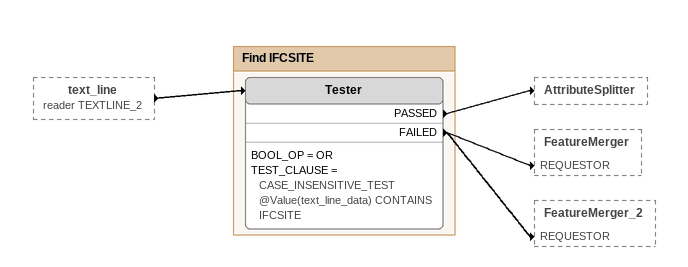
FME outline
text_line (reader TEXTLINE_2) [outside]
    -> Tester

Bookmark: Find IFCSITE
Tester
    BOOL_OP = OR
    TEST_CLAUSE = CASE_INSENSITIVE_TEST @Value(text_line_data) CONTAINS IFCSITE
    PASSED -> AttributeSplitter
    FAILED -> FeatureMerger [REQUESTOR]
    FAILED -> FeatureMerger_2 [REQUESTOR]
